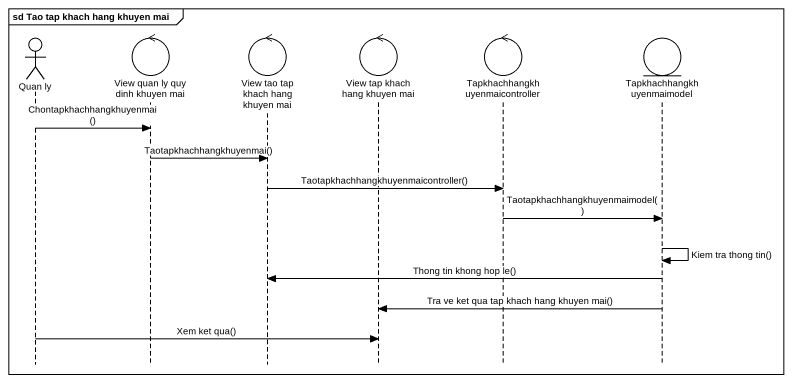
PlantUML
@startuml
mainframe sd Tao tap khach hang khuyen mai
hide footbox
actor "Quan ly" as Quan_ly
control "View quan ly quy dinh khuyen mai" as View_quan_ly_quy_dinh
control "View tao tap khach hang khuyen mai" as View_tao_tap_khach_hang
control "View tap khach hang khuyen mai" as View_tap_khach_hang_khuyen
control "Tapkhachhangkhuyenmaicontroller" as Tapkhachhangkhuyenmaicontrol
entity Tapkhachhangkhuyenmaimodel

Quan_ly -> View_quan_ly_quy_dinh : Chontapkhachhangkhuyenmai()
View_quan_ly_quy_dinh -> View_tao_tap_khach_hang : Taotapkhachhangkhuyenmai()
View_tao_tap_khach_hang -> Tapkhachhangkhuyenmaicontrol : Taotapkhachhangkhuyenmaicontroller()
Tapkhachhangkhuyenmaicontrol -> Tapkhachhangkhuyenmaimodel : Taotapkhachhangkhuyenmaimodel()
Tapkhachhangkhuyenmaimodel -> Tapkhachhangkhuyenmaimodel : Kiem tra thong tin()
Tapkhachhangkhuyenmaimodel -> View_tao_tap_khach_hang : Thong tin khong hop le()
Tapkhachhangkhuyenmaimodel -> View_tap_khach_hang_khuyen : Tra ve ket qua tap khach hang khuyen mai()
Quan_ly -> View_tap_khach_hang_khuyen : Xem ket qua()
@enduml
